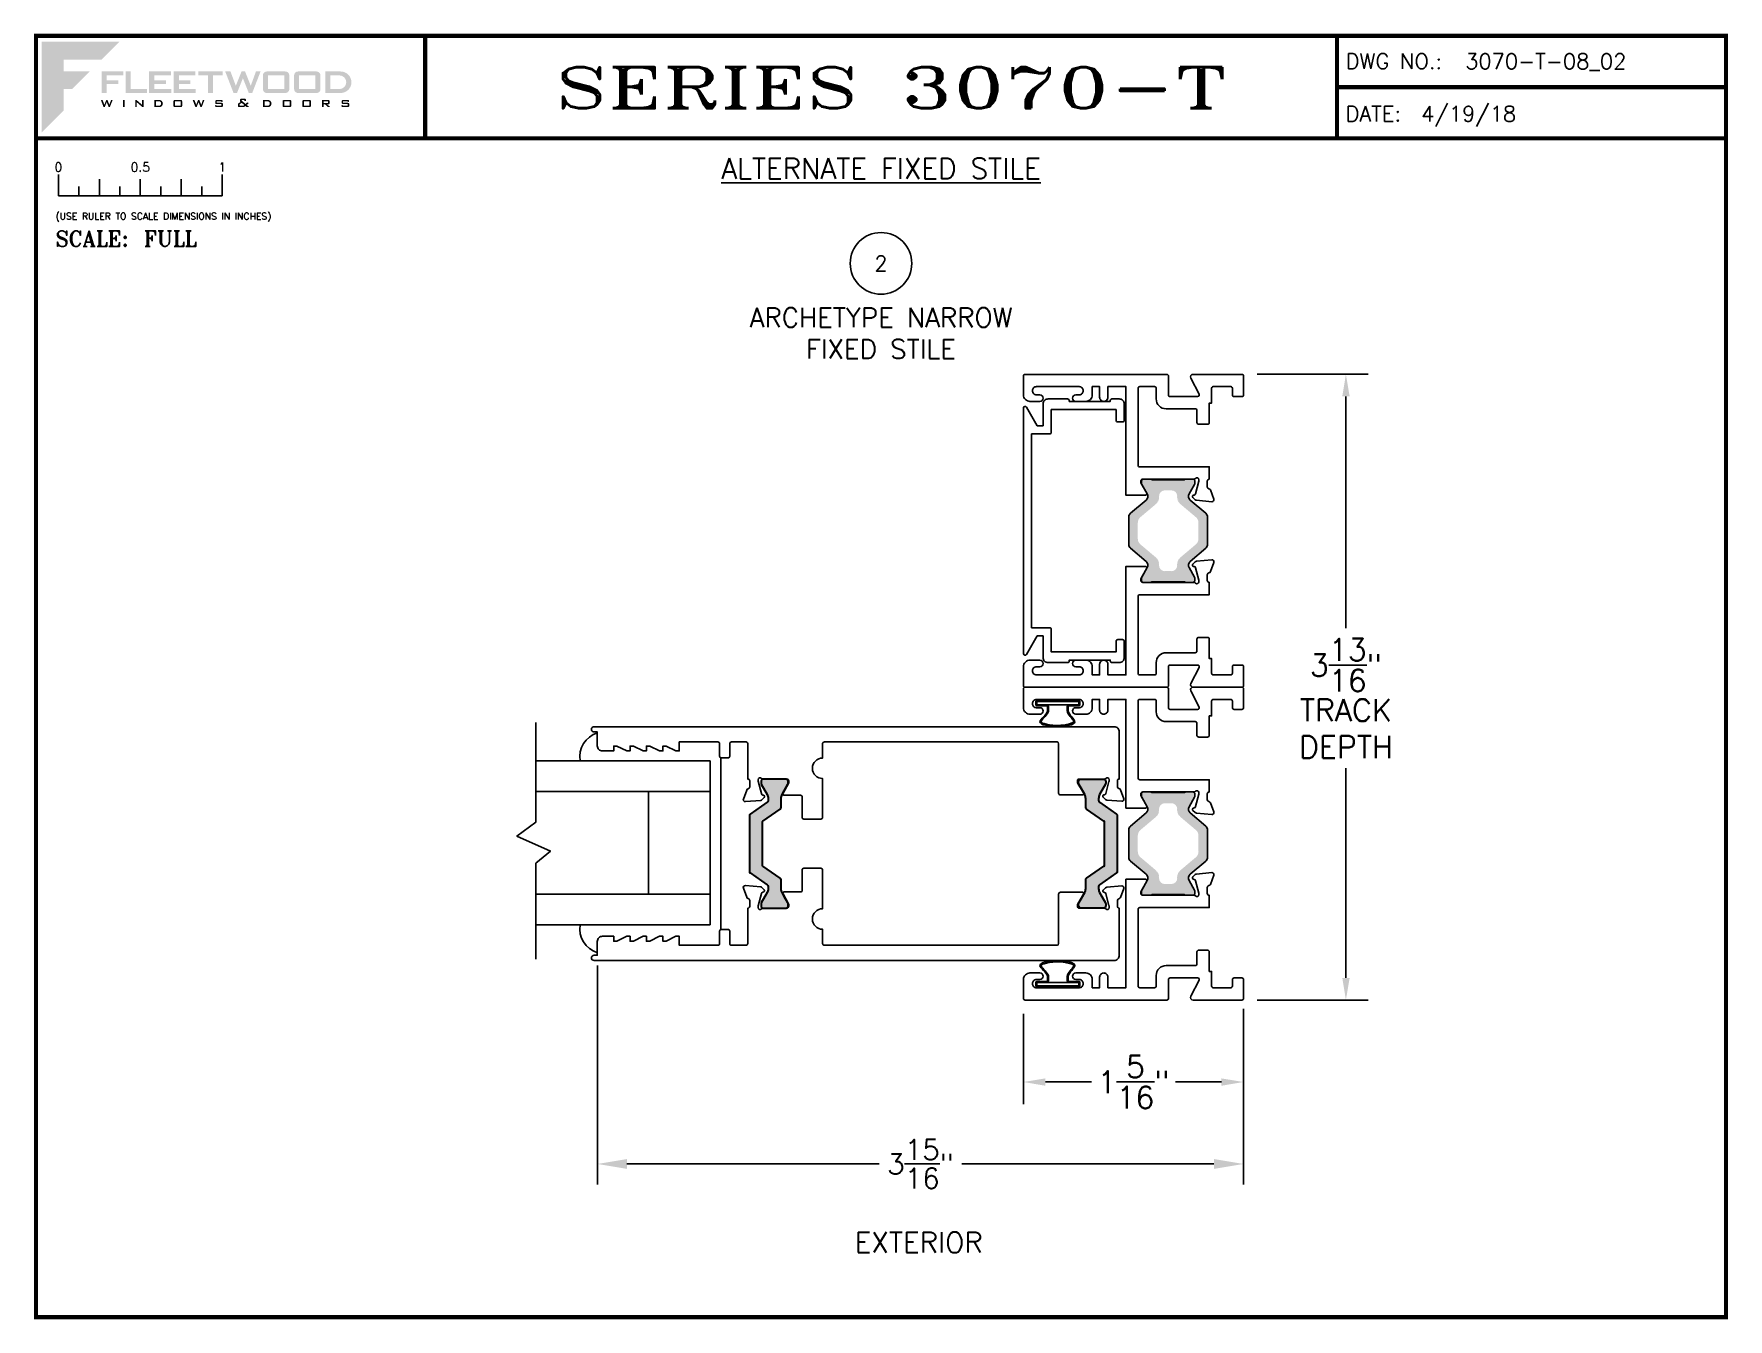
# Paper-space layout 'DETAIL 2' of a CAD drawing. Extents: x 0.1 to 10.5, y 0.1 to 7.9.
# The model-space entities are those that its viewports show. They can reach past a viewport. Long polylines and large blocks are cut down to what shows.
import ezdxf
from ezdxf.enums import TextEntityAlignment as Align

# ---------------------------------------------------------------- set-up
doc = ezdxf.new("R2010")
doc.units = 0
doc.header["$LTSCALE"] = 0.25
doc.header["$MEASUREMENT"] = 0
doc.layers.get('0').update_dxf_attribs({"linetype": 'CONTINUOUS'})
doc.layers.get('DEFPOINTS').update_dxf_attribs({"color": 1, "linetype": 'CONTINUOUS'})
for name, color, linetype in [('DIM', 7, 'CONTINUOUS'), ('ELEV_FRAME', 1, 'CONTINUOUS'), ('FRAME', 1, 'CONTINUOUS'), ('GLASS-VINYL', 7, 'CONTINUOUS'), ('SEAL', 7, 'CONTINUOUS'), ('TITLE-BLOCK', 7, 'CONTINUOUS'), ('TRACK', 7, 'CONTINUOUS'), ('VENT', 5, 'CONTINUOUS')]:
    doc.layers.add(name, color=color, linetype=linetype)
doc.layers.add('VP', color=40, linetype='CONTINUOUS', plot=False)
doc.layers.get('VP').off()
doc.styles.add('ROMANS', font='romans')
doc.styles.add('ROMANT', font='romant')
doc.styles.add('SIMPLEX-094', font='simplex.shx', dxfattribs={"height": 0.094})
doc.styles.get("Standard").update_dxf_attribs({"font": 'simplex.shx'})
doc.dimstyles.new('FULL SCALE', dxfattribs={"dimscale": 0.75, "dimtxt": 0.18, "dimasz": 0.18, "dimexe": 0.18, "dimexo": 0.125, "dimgap": 0.09, "dimtad": 0, "dimtih": 1, "dimtoh": 1, "dimdec": 4, "dimzin": 0, "dimdsep": 46, "dimlunit": 4, "dimtxsty": 'Standard', "dimcen": 0.09, "dimadec": 0, "dimazin": 0, "dimtfac": 1, "dimtdec": 4, "dimtofl": 0, "dimtmove": 0, "dimatfit": 3, "dimfxl": 0, "dimtolj": 1, "dimtzin": 0, "dimarcsym": 0})
doc.dimstyles.get("Standard").update_dxf_attribs({"dimtxt": 0.18, "dimasz": 0.18, "dimexe": 0.18, "dimexo": 0.0625, "dimgap": 0.09, "dimtad": 0, "dimtih": 1, "dimtoh": 1, "dimdec": 4, "dimzin": 0, "dimdsep": 46, "dimtxsty": 'Standard', "dimcen": 0.09, "dimadec": 0, "dimazin": 0, "dimtfac": 1, "dimtdec": 4, "dimtofl": 0, "dimtmove": 0, "dimatfit": 3, "dimfxl": 0, "dimtolj": 1, "dimtzin": 0, "dimarcsym": 0})

# ---------------------------------------------------------------- blocks, each defined once
blk = doc.blocks.new('*D78')
at = {"color": 0, "lineweight": -2}
for p, q in [((3.583, 2.238), (3.583, 0.902)), ((7.525, 1.974), (7.525, 0.902)), ((3.763, 1.027), (5.302, 1.027)), ((7.345, 1.027), (5.806, 1.027))]:
    blk.add_line(p, q, dxfattribs=at)
at = {"color": 0}
for points in [[(3.763, 1.057), (3.763, 0.997), (3.583, 1.027)], [(7.345, 1.057), (7.345, 0.997), (7.525, 1.027)]]:
    blk.add_solid(points, dxfattribs=at)
at = {"layer": 'DEFPOINTS', "color": 0}
for p in [(3.583, 2.3), (7.525, 2.037), (3.583, 1.027)]:
    blk.add_point(p, dxfattribs=at)
at = {"color": 0, "insert": (5.554, 1.027), "char_height": 0.125, "attachment_point": 5}
blk.add_mtext('\\A1;3{\\H1.000000x;\\S15/16;}"', dxfattribs=at)
blk = doc.blocks.new('Fleetwood_Logo_6-10-15')
h = blk.add_hatch(color=154)
h.dxf.hatch_style = 1
h.paths.add_polyline_path([(0.2526, -0.0017), (0.0019, -0.0017), (0.0019, -0.2942), (0.0725, -0.2236), (0.0725, -0.1535), (0.1007, -0.1535), (0.1567, -0.0976), (0.0725, -0.0976), (0.0725, -0.0596), (0.1946, -0.0596)])
h = blk.add_hatch(color=251)
h.dxf.hatch_style = 1
h.paths.add_polyline_path([(0.2487, -0.1256), (0.2112, -0.1256), (0.2112, -0.1102), (0.2647, -0.1102), (0.2647, -0.0976), (0.1946, -0.0976), (0.1946, -0.1667), (0.2112, -0.1667), (0.2112, -0.1377), (0.2487, -0.1377)])
h = blk.add_hatch(color=251)
h.dxf.hatch_style = 1
h.paths.add_polyline_path([(0.2886, -0.0976), (0.272, -0.0976), (0.272, -0.1667), (0.3401, -0.1667), (0.3401, -0.1535), (0.2886, -0.1535)])
h = blk.add_hatch(color=251)
h.dxf.hatch_style = 1
h.paths.add_polyline_path([(0.4175, -0.0976), (0.3474, -0.0976), (0.3474, -0.1667), (0.4185, -0.1667), (0.4185, -0.1534), (0.364, -0.1534), (0.364, -0.1377), (0.4015, -0.1377), (0.4015, -0.1256), (0.364, -0.1256), (0.364, -0.1102), (0.4175, -0.1102)])
h = blk.add_hatch(color=251)
h.dxf.hatch_style = 1
h.paths.add_polyline_path([(0.4965, -0.0976), (0.4264, -0.0976), (0.4264, -0.1667), (0.4975, -0.1667), (0.4975, -0.1534), (0.443, -0.1534), (0.443, -0.1377), (0.4804, -0.1377), (0.4804, -0.1256), (0.443, -0.1256), (0.443, -0.1102), (0.4965, -0.1102)])
h = blk.add_hatch(color=251)
h.dxf.hatch_style = 1
h.paths.add_polyline_path([(0.5842, -0.0976), (0.5054, -0.0976), (0.5054, -0.1102), (0.5365, -0.1102), (0.5365, -0.1667), (0.5531, -0.1667), (0.5531, -0.1102), (0.5842, -0.1102)])
h = blk.add_hatch(color=251)
h.dxf.hatch_style = 1
h.paths.add_polyline_path([(0.6089, -0.0976), (0.5921, -0.0976), (0.6188, -0.1667), (0.63, -0.1667), (0.6489, -0.1192), (0.6679, -0.1667), (0.6789, -0.1667), (0.7056, -0.0976), (0.6908, -0.0976), (0.6742, -0.1433), (0.6558, -0.0976), (0.6446, -0.0976), (0.6261, -0.1433)])
h = blk.add_hatch(color=251)
h.dxf.hatch_style = 1
h.paths.add_polyline_path([(0.7853, -0.0976), (0.726, -0.0976, 0.414214), (0.7133, -0.1102), (0.7133, -0.154, 0.414214), (0.726, -0.1667), (0.7853, -0.1667, 0.414214), (0.798, -0.154), (0.798, -0.1102, 0.414214)])
h.paths.add_polyline_path([(0.7819, -0.1102), (0.7819, -0.154), (0.7294, -0.154), (0.7294, -0.1102)], flags=16)
h = blk.add_hatch(color=251)
h.dxf.hatch_style = 1
h.paths.add_polyline_path([(0.8856, -0.0976), (0.8262, -0.0976, 0.414214), (0.8136, -0.1102), (0.8136, -0.154, 0.414214), (0.8262, -0.1667), (0.8856, -0.1667, 0.414214), (0.8982, -0.154), (0.8982, -0.1102, 0.414214)])
h.paths.add_polyline_path([(0.8822, -0.1102), (0.8822, -0.154), (0.8296, -0.154), (0.8296, -0.1102)], flags=16)
h = blk.add_hatch(color=251)
h.dxf.hatch_style = 1
h.paths.add_polyline_path([(0.9632, -0.0976), (0.914, -0.0976), (0.914, -0.1667), (0.9632, -0.1667, 1)])
h.paths.add_polyline_path([(0.9301, -0.1102), (0.9593, -0.1102, -1), (0.9593, -0.154), (0.9301, -0.154)], flags=16)
h = blk.add_hatch(color=7)
h.dxf.hatch_style = 1
h.paths.add_polyline_path([(0.2301, -0.1891), (0.2251, -0.1891), (0.2196, -0.2043), (0.2134, -0.1891), (0.2097, -0.1891), (0.2035, -0.2043), (0.1978, -0.1891), (0.1922, -0.1891), (0.2011, -0.2121), (0.2048, -0.2121), (0.2112, -0.1963), (0.2175, -0.2121), (0.2212, -0.2121)])
h = blk.add_hatch(color=7)
h.dxf.hatch_style = 1
h.paths.add_polyline_path([(0.2691, -0.1891), (0.2637, -0.1891), (0.2637, -0.2118), (0.2637, -0.2121), (0.2691, -0.2121)])
h = blk.add_hatch(color=7)
h.dxf.hatch_style = 1
h.paths.add_polyline_path([(0.3077, -0.1964), (0.3259, -0.2121), (0.3298, -0.2121), (0.3298, -0.1891), (0.325, -0.1891), (0.325, -0.2047), (0.3067, -0.1891), (0.3029, -0.1891), (0.3029, -0.2121), (0.3077, -0.2121)])
h = blk.add_hatch(color=7)
h.dxf.hatch_style = 1
h.paths.add_polyline_path([(0.3801, -0.1891), (0.3637, -0.1891), (0.3637, -0.2121), (0.3801, -0.2121, 1)])
h.paths.add_polyline_path([(0.3691, -0.2079), (0.3691, -0.1933), (0.3788, -0.1933, -1), (0.3788, -0.2079)], flags=16)
h = blk.add_hatch(color=7)
h.dxf.hatch_style = 1
h.paths.add_polyline_path([(0.4537, -0.2079), (0.4537, -0.1933, 0.414214), (0.4495, -0.1891), (0.4297, -0.1891, 0.414214), (0.4255, -0.1933), (0.4255, -0.2079, 0.414214), (0.4297, -0.2121), (0.4495, -0.2121, 0.414214)])
h.paths.add_polyline_path([(0.4308, -0.2079), (0.4308, -0.1933), (0.4484, -0.1933), (0.4484, -0.2079)], flags=16)
h = blk.add_hatch(color=7)
h.dxf.hatch_style = 1
h.paths.add_polyline_path([(0.5253, -0.1891), (0.5203, -0.1891), (0.5148, -0.2043), (0.5087, -0.1891), (0.5049, -0.1891), (0.4988, -0.2043), (0.493, -0.1891), (0.4874, -0.1891), (0.4963, -0.2121), (0.5001, -0.2121), (0.5064, -0.1963), (0.5127, -0.2121), (0.5164, -0.2121)])
h = blk.add_hatch(color=7)
h.dxf.hatch_style = 1
h.paths.add_polyline_path([(0.5801, -0.1891), (0.5643, -0.1891, 0.414214), (0.56, -0.1933), (0.56, -0.1981, 0.414214), (0.5643, -0.2024), (0.58, -0.2024), (0.58, -0.2078), (0.5637, -0.2078), (0.5637, -0.2052), (0.5591, -0.2062), (0.5591, -0.2078, 0.414214), (0.5634, -0.2121), (0.5805, -0.2121, 0.414214), (0.5848, -0.2078), (0.5848, -0.2024, 0.414214), (0.5805, -0.1982), (0.5648, -0.1982), (0.5648, -0.193), (0.5798, -0.193), (0.5798, -0.1958), (0.5843, -0.1948), (0.5843, -0.1933, 0.414214)])
h = blk.add_hatch(color=7)
h.dxf.hatch_style = 1
h.paths.add_polyline_path([(0.645, -0.1913, -0.222262), (0.6447, -0.1906), (0.6447, -0.1892), (0.6535, -0.1892), (0.6535, -0.193), (0.6587, -0.1918), (0.6587, -0.189, 0.414214), (0.6544, -0.1847), (0.6437, -0.1847, 0.414214), (0.6394, -0.189), (0.6394, -0.1922, 0.222262), (0.6407, -0.1948), (0.6415, -0.1955), (0.6345, -0.1998, 0.260684), (0.6329, -0.2027), (0.6329, -0.2078, 0.414214), (0.6372, -0.2121), (0.6514, -0.2121, 0.17577), (0.6536, -0.2113), (0.657, -0.2085), (0.6614, -0.2121), (0.6699, -0.2121), (0.6613, -0.2049), (0.6676, -0.1997), (0.6637, -0.1964), (0.6574, -0.2017)])
h.paths.add_polyline_path([(0.6532, -0.2052), (0.6509, -0.2072, -0.17577), (0.6502, -0.2074), (0.6382, -0.2074), (0.6382, -0.2033, -0.260684), (0.6387, -0.2025), (0.6451, -0.1985)], flags=16)
h = blk.add_hatch(color=7)
h.dxf.hatch_style = 1
h.paths.add_polyline_path([(0.7294, -0.1891), (0.713, -0.1891), (0.713, -0.2121), (0.7294, -0.2121, 1)])
h.paths.add_polyline_path([(0.7184, -0.2079), (0.7184, -0.1933), (0.7281, -0.1933, -1), (0.7281, -0.2079)], flags=16)
h = blk.add_hatch(color=7)
h.dxf.hatch_style = 1
h.paths.add_polyline_path([(0.8045, -0.2079), (0.8045, -0.1933, 0.414214), (0.8003, -0.1891), (0.7805, -0.1891, 0.414214), (0.7763, -0.1933), (0.7763, -0.2079, 0.414214), (0.7805, -0.2121), (0.8003, -0.2121, 0.414214)])
h.paths.add_polyline_path([(0.7816, -0.2079), (0.7816, -0.1933), (0.7992, -0.1933), (0.7992, -0.2079)], flags=16)
h = blk.add_hatch(color=7)
h.dxf.hatch_style = 1
h.paths.add_polyline_path([(0.8678, -0.2079), (0.8678, -0.1933, 0.414214), (0.8636, -0.1891), (0.8438, -0.1891, 0.414214), (0.8396, -0.1933), (0.8396, -0.2079, 0.414214), (0.8438, -0.2121), (0.8636, -0.2121, 0.414214)])
h.paths.add_polyline_path([(0.8449, -0.2079), (0.8449, -0.1933), (0.8624, -0.1933), (0.8624, -0.2079)], flags=16)
h = blk.add_hatch(color=7)
h.dxf.hatch_style = 1
h.paths.add_polyline_path([(0.9277, -0.1993), (0.9277, -0.1933, 0.414214), (0.9235, -0.1891), (0.9028, -0.1891), (0.9028, -0.2121), (0.9082, -0.2121), (0.9082, -0.2035), (0.9131, -0.2035), (0.9224, -0.2121), (0.9303, -0.2121), (0.9197, -0.2035), (0.9235, -0.2035, 0.414214)])
h.paths.add_polyline_path([(0.9082, -0.1993), (0.9082, -0.1933), (0.9214, -0.1933, -0.414214), (0.9224, -0.1943), (0.9224, -0.1983, -0.414214), (0.9214, -0.1993)], flags=16)
h = blk.add_hatch(color=7)
h.dxf.hatch_style = 1
h.paths.add_polyline_path([(0.9867, -0.1982), (0.971, -0.1982), (0.971, -0.193), (0.9859, -0.193), (0.9859, -0.1958), (0.9905, -0.1948), (0.9905, -0.1933, 0.414214), (0.9863, -0.1891), (0.9705, -0.1891, 0.414214), (0.9662, -0.1933), (0.9662, -0.1981, 0.414214), (0.9705, -0.2024), (0.9862, -0.2024), (0.9862, -0.2078), (0.9699, -0.2078), (0.9699, -0.2052), (0.9653, -0.2062), (0.9653, -0.2078, 0.414214), (0.9696, -0.2121), (0.9867, -0.2121, 0.414214), (0.991, -0.2078), (0.991, -0.2024, 0.414214)])
blk = doc.blocks.new('A-SIZE_L')
for p, q in [((8.095, 7.907), (8.095, 7.282)), ((8.095, 7.594), (10.47, 7.594)), ((0.157, 7.282), (10.47, 7.282))]:
    blk.add_line(p, q)
at = {"const_width": 0.025}
for points in [[(0.157, 7.907), (10.47, 7.907), (10.47, 0.093), (0.157, 0.093), (0.157, 7.907)], [(2.532, 7.907), (2.532, 7.282)], [(8.095, 7.907), (8.095, 7.282)], [(8.095, 7.594), (10.47, 7.594)], [(0.157, 7.282), (10.47, 7.282)]]:
    blk.add_lwpolyline(points, dxfattribs=at)
at = {"xscale": 1.898091133004928, "yscale": 1.898091133004928, "zscale": 1.898091133004928}
blk.add_blockref('Fleetwood_Logo_6-10-15', (0.188, 7.875), dxfattribs=at)
for s, style, p in [('DWG NO.:', 'SIMPLEX-094', (8.149, 7.705)), ('DATE:', 'SIMPLEX-094', (8.148, 7.385)), ('SCALE:', 'ROMANT', (0.276, 6.623))]:
    blk.add_text(s, height=0.094, dxfattribs=dict(style=style)).set_placement(p)
for tag, p, style in [('DWG_NO', (8.878, 7.705), 'SIMPLEX-094'), ('DATE', (8.609, 7.385), 'SIMPLEX-094'), ('SCALE', (0.814, 6.623), 'ROMANT')]:
    blk.add_attdef(tag, p, '', height=0.094, dxfattribs=dict(style=style))
for tag, height, style, width, p, p2 in [('DWG_NO', 0.094, 'SIMPLEX-094', 2.60233, (8.876, 7.704), (10.367, 7.704)), ('PRODUCT', 0.25, 'ROMANT', 2.260212, (3.282, 7.465), (7.345, 7.465))]:
    blk.add_attdef(tag, text='', height=height, dxfattribs=dict(style=style, width=width)).set_placement(p, p2, align=Align.FIT)
blk = doc.blocks.new('sectball')
blk.add_circle((0, 0), 0.125)
blk.add_attdef('NO', text='', height=0.062).set_placement((0, 0), align=Align.MIDDLE_CENTER)
for tag, p in [('LINE1', (0, -0.2588)), ('LINE2', (0, -0.3864)), ('LINE3', (0, -0.5214))]:
    blk.add_attdef(tag, text='', height=0.078).set_placement(p, align=Align.CENTER)
blk = doc.blocks.new('Full')
for p, q in [((0.137, -0.219), (0.137, -0.35)), ((0.262, -0.294), (0.262, -0.35)), ((0.387, -0.249), (0.387, -0.35)), ((0.512, -0.294), (0.512, -0.35)), ((0.637, -0.249), (0.637, -0.35)), ((0.762, -0.294), (0.762, -0.35)), ((0.887, -0.249), (0.887, -0.35)), ((1.012, -0.294), (1.012, -0.35)), ((1.137, -0.219), (1.137, -0.35)), ((0.137, -0.35), (1.137, -0.35))]:
    blk.add_line(p, q)
for s, p in [('0', (0.137, -0.219)), ('0.5', (0.637, -0.219)), ('1', (1.137, -0.219))]:
    blk.add_text(s, height=0.055).set_placement(p, align=Align.BOTTOM_CENTER)
at = {"style": 'ROMANS'}
blk.add_text('(USE RULER TO SCALE DIMENSIONS IN INCHES)', height=0.04115, dxfattribs=at).set_placement((0.12, -0.495))
blk = doc.blocks.new('*D152')
at = {"layer": 'DEFPOINTS', "color": 0}
for p in [(7.515, 5.843), (7.515, 2.027), (8.15, 2.027)]:
    blk.add_point(p, dxfattribs=at)
at = {"layer": 'TRACK', "color": 0, "lineweight": -2}
for p, q in [((7.609, 5.843), (8.285, 5.843)), ((8.15, 5.708), (8.15, 4.295)), ((8.15, 2.162), (8.15, 3.44)), ((7.609, 2.027), (8.285, 2.027))]:
    blk.add_line(p, q, dxfattribs=at)
at = {"layer": 'TRACK', "color": 0}
for points in [[(8.128, 5.708), (8.173, 5.708), (8.15, 5.843)], [(8.128, 2.162), (8.173, 2.162), (8.15, 2.027)]]:
    blk.add_solid(points, dxfattribs=at)
at = {"layer": 'TRACK', "color": 0, "insert": (8.15, 3.867), "char_height": 0.135, "attachment_point": 5}
blk.add_mtext('\\A1;3{\\H1.000000x;\\S13/16;}"\\PTRACK\\PDEPTH', dxfattribs=at)
blk = doc.blocks.new('*D155')
at = {"layer": 'DEFPOINTS', "color": 0}
for p in [(6.182, 2.037), (7.525, 2.037), (6.182, 1.527)]:
    blk.add_point(p, dxfattribs=at)
at = {"layer": 'TRACK', "color": 0, "lineweight": -2}
for p, q in [((6.182, 1.943), (6.182, 1.392)), ((7.525, 1.943), (7.525, 1.392)), ((6.317, 1.527), (6.597, 1.527)), ((7.39, 1.527), (7.111, 1.527))]:
    blk.add_line(p, q, dxfattribs=at)
at = {"layer": 'TRACK', "color": 0}
for points in [[(6.317, 1.549), (6.317, 1.504), (6.182, 1.527)], [(7.39, 1.549), (7.39, 1.504), (7.525, 1.527)]]:
    blk.add_solid(points, dxfattribs=at)
at = {"layer": 'TRACK', "color": 0, "insert": (6.854, 1.527), "char_height": 0.135, "attachment_point": 5}
blk.add_mtext('\\A1;1{\\H1.000000x;\\S5/16;}"', dxfattribs=at)
blk = doc.blocks.new('3710 Jamb Filler')
blk.add_lwpolyline([(-0.12, 0.774, 0.414214), (-0.15, 0.804), (-0.27, 0.804, 0.414214), (-0.28, 0.794), (-0.28, 0.789), (-0.53, 0.789), (-0.53, 0.794, 0.414214), (-0.54, 0.804), (-0.585, 0.804, 0.414214), (-0.615, 0.774), (-0.615, 0.674, 0.414214), (-0.605, 0.664), (-0.575, 0.664, 0.414214), (-0.565, 0.674), (-0.565, 0.739), (-0.17, 0.739), (-0.17, 0.601, 0.414214), (-0.16, 0.591), (-0.05, 0.591), (-0.05, -0.591), (-0.16, -0.591, 0.414214), (-0.17, -0.601), (-0.17, -0.739), (-0.565, -0.739), (-0.565, -0.674, 0.414214), (-0.575, -0.664), (-0.605, -0.664, 0.414214), (-0.615, -0.674), (-0.615, -0.774, 0.414214), (-0.585, -0.804), (-0.54, -0.804, 0.414214), (-0.53, -0.794), (-0.53, -0.789), (-0.28, -0.789), (-0.28, -0.794, 0.414214), (-0.27, -0.804), (-0.15, -0.804, 0.414214), (-0.12, -0.774), (-0.12, -0.641), (-0.084, -0.641), (-0.019, -0.754, 0.767327), (0, -0.749), (0, 0.749, 0.767327), (-0.019, 0.754), (-0.084, 0.641), (-0.12, 0.641)], format="xyb", close=True)
blk = doc.blocks.new('3711-JAMB')
h = blk.add_hatch(color=7)
h.dxf.hatch_style = 1
edge = h.paths.add_edge_path(flags=16)
edge.add_arc((-0.976, -0.753), 0.0472, -50.0002, 0, ccw=False)
edge.add_line((-0.945, -0.789), (-1.041, -0.87))
edge.add_arc((-1.011, -0.906), 0.0472, 129.9998, 180)
edge.add_line((-1.058, -0.906), (-1.058, -1.002))
edge.add_arc((-1.011, -1.002), 0.0472, 180, 230.0002)
edge.add_line((-1.041, -1.038), (-0.945, -1.119))
edge.add_arc((-0.976, -1.155), 0.0472, 0, 50.0002, ccw=False)
edge.add_line((-0.928, -1.155), (-0.928, -1.165))
edge.add_arc((-0.893, -1.165), 0.0355, 180.7985, 270)
edge.add_line((-0.893, -1.2), (-0.853, -1.2))
edge.add_arc((-0.853, -1.165), 0.0355, 270, 359.2015)
edge.add_line((-0.818, -1.165), (-0.818, -1.155))
edge.add_arc((-0.77, -1.155), 0.0472, 129.9998, 180, ccw=False)
edge.add_line((-0.801, -1.119), (-0.705, -1.038))
edge.add_arc((-0.735, -1.002), 0.0472, 309.9998, 360)
edge.add_line((-0.688, -1.002), (-0.688, -0.906))
edge.add_arc((-0.735, -0.906), 0.0472, 360, 410.0002)
edge.add_line((-0.705, -0.87), (-0.801, -0.789))
edge.add_arc((-0.77, -0.753), 0.0472, 180, 230.0002, ccw=False)
edge.add_line((-0.818, -0.753), (-0.818, -0.743))
edge.add_arc((-0.853, -0.743), 0.0355, 0.7985, 90)
edge.add_line((-0.853, -0.708), (-0.893, -0.708))
edge.add_arc((-0.893, -0.743), 0.0355, 90, 179.2015)
edge.add_line((-0.928, -0.743), (-0.928, -0.753))
edge = h.paths.add_edge_path()
edge.add_arc((-0.719, -0.744), 0.0302, 149.9999, 229.9998)
edge.add_line((-0.738, -0.767), (-0.644, -0.847))
edge.add_arc((-0.663, -0.87), 0.0302, 0, 49.9998, ccw=False)
edge.add_line((-0.633, -0.87), (-0.633, -1.038))
edge.add_arc((-0.663, -1.038), 0.0302, 310.0002, 360, ccw=False)
edge.add_line((-0.644, -1.061), (-0.738, -1.141))
edge.add_arc((-0.719, -1.164), 0.0302, 130.0002, 210.0001)
edge.add_line((-0.745, -1.179), (-0.712, -1.237))
edge.add_arc((-0.722, -1.243), 0.0119, 0, 30.0001, ccw=False)
edge.add_line((-0.71, -1.243), (-0.71, -1.257))
edge.add_arc((-0.722, -1.257), 0.0119, -89.931, 0.069, ccw=False)
edge.add_line((-0.722, -1.269), (-0.765, -1.269))
edge.add_arc((-0.765, -1.259), 0.00991, 216.8699, 270, ccw=False)
edge.add_line((-0.773, -1.265), (-0.973, -1.265))
edge.add_arc((-0.981, -1.259), 0.00991, 270, 323.1301, ccw=False)
edge.add_line((-0.981, -1.269), (-1.024, -1.269))
edge.add_arc((-1.024, -1.257), 0.0119, 180, 270, ccw=False)
edge.add_line((-1.036, -1.257), (-1.036, -1.243))
edge.add_arc((-1.024, -1.243), 0.0119, 149.9999, 180, ccw=False)
edge.add_line((-1.034, -1.237), (-1.001, -1.179))
edge.add_arc((-1.027, -1.164), 0.0302, 329.9999, 409.9998)
edge.add_line((-1.008, -1.141), (-1.102, -1.061))
edge.add_arc((-1.083, -1.038), 0.0302, 180, 229.9998, ccw=False)
edge.add_line((-1.113, -1.038), (-1.113, -0.87))
edge.add_arc((-1.083, -0.87), 0.0302, 130.0002, 180, ccw=False)
edge.add_line((-1.102, -0.847), (-1.008, -0.767))
edge.add_arc((-1.027, -0.744), 0.0302, 310.0002, 390.0001)
edge.add_line((-1.001, -0.729), (-1.034, -0.671))
edge.add_arc((-1.024, -0.665), 0.0119, 180, 210.0001, ccw=False)
edge.add_line((-1.036, -0.665), (-1.036, -0.651))
edge.add_arc((-1.024, -0.651), 0.0119, 90, 180, ccw=False)
edge.add_line((-1.024, -0.639), (-0.981, -0.639))
edge.add_arc((-0.981, -0.649), 0.00991, 36.8699, 90, ccw=False)
edge.add_line((-0.973, -0.643), (-0.773, -0.643))
edge.add_arc((-0.765, -0.649), 0.00991, 90, 143.1301, ccw=False)
edge.add_line((-0.765, -0.639), (-0.722, -0.639))
edge.add_arc((-0.722, -0.651), 0.0119, -0.069, 89.931, ccw=False)
edge.add_line((-0.71, -0.651), (-0.71, -0.665))
edge.add_arc((-0.722, -0.665), 0.0119, -30.0001, 0, ccw=False)
edge.add_line((-0.712, -0.671), (-0.745, -0.729))
for points in [[(-1.037, -0.21), (-1.039, -0.21, 0.414214), (-1.049, -0.22), (-1.049, -0.294, -0.414214), (-1.059, -0.304), (-1.114, -0.304, -0.414214), (-1.124, -0.294), (-1.124, -0.175), (-1.138, -0.175), (-1.138, -0.085, 0.414214), (-1.148, -0.075), (-1.255, -0.075, 0.414214), (-1.265, -0.085), (-1.265, -0.125, -0.414214), (-1.275, -0.135), (-1.323, -0.135, -0.414214), (-1.333, -0.125), (-1.333, -0.01, -0.414214), (-1.323, 0), (-1.026, 0, -0.546624), (-1.011, -0.023), (-1.062, -0.121, 0.546624), (-1.053, -0.135), (-0.885, -0.135, 0.414214), (-0.875, -0.125), (-0.875, -0.01, -0.414214), (-0.865, 0), (0, 0, -0.414214), (0.01, -0.01), (0.01, -0.125, -0.414214), (-0.03, -0.165), (-0.09, -0.165, -0.414214), (-0.11, -0.145, -0.414214), (-0.09, -0.125), (-0.07, -0.125, 0.414214), (-0.045, -0.1), (-0.045, -0.1, 0.414214), (-0.07, -0.075), (-0.331, -0.075, 0.414214), (-0.355, -0.1), (-0.355, -0.1, 0.414214), (-0.331, -0.125), (-0.31, -0.125, -0.414214), (-0.29, -0.145), (-0.29, -0.145, -0.414214), (-0.309, -0.165), (-0.37, -0.165, -0.414214), (-0.41, -0.125), (-0.41, -0.075), (-0.455, -0.075), (-0.455, -0.14, -0.414214), (-0.48, -0.165), (-0.48, -0.165, -0.414214), (-0.505, -0.141), (-0.505, -0.075), (-0.615, -0.075), (-0.615, -0.737), (-0.736, -0.737, -0.585524), (-0.742, -0.725), (-0.708, -0.665, 0.137872), (-0.706, -0.659), (-0.706, -0.651, 0.414214), (-0.718, -0.639), (-1.032, -0.639, -0.213422), (-1.04, -0.635, 0.6885), (-1.061, -0.643), (-1.061, -0.649, 0.065543), (-1.061, -0.652), (-1.04, -0.728, 0.267949), (-1.032, -0.736), (-1.028, -0.737, -0.57735), (-1.024, -0.751), (-1.038, -0.765, -0.176327), (-1.046, -0.768), (-1.139, -0.777, -0.548619), (-1.151, -0.761), (-1.131, -0.705, -0.263725), (-1.122, -0.698, 0.359508), (-1.112, -0.686), (-1.112, -0.651, 0.414214), (-1.124, -0.639), (-1.124, -0.564), (-0.7, -0.564, 0.414214), (-0.69, -0.554), (-0.69, -0.085, 0.414214), (-0.7, -0.075), (-0.79, -0.075, 0.414214), (-0.8, -0.085), (-0.8, -0.15, -0.414214), (-0.86, -0.21), (-1.039, -0.21)], [(-1.037, -1.698), (-1.039, -1.698, -0.414214), (-1.049, -1.688), (-1.049, -1.614, 0.414214), (-1.059, -1.604), (-1.114, -1.604, 0.414214), (-1.124, -1.614), (-1.124, -1.733), (-1.138, -1.733), (-1.138, -1.823, -0.414214), (-1.148, -1.833), (-1.255, -1.833, -0.414214), (-1.265, -1.823), (-1.265, -1.783, 0.414214), (-1.275, -1.773), (-1.323, -1.773, 0.414214), (-1.333, -1.783), (-1.333, -1.898, 0.414214), (-1.323, -1.908), (-1.026, -1.908, 0.546624), (-1.011, -1.885), (-1.062, -1.787, -0.546624), (-1.053, -1.773), (-0.885, -1.773, -0.414214), (-0.875, -1.783), (-0.875, -1.898, 0.414214), (-0.865, -1.908), (0, -1.908, 0.414214), (0.01, -1.898), (0.01, -1.783, 0.414214), (-0.03, -1.743), (-0.09, -1.743, 0.414214), (-0.11, -1.763, 0.414214), (-0.09, -1.783), (-0.07, -1.783, -0.414214), (-0.045, -1.808), (-0.045, -1.808, -0.414214), (-0.07, -1.833), (-0.331, -1.833, -0.414214), (-0.355, -1.808), (-0.355, -1.808, -0.414214), (-0.331, -1.783), (-0.31, -1.783, 0.414214), (-0.29, -1.763), (-0.29, -1.763, 0.414214), (-0.309, -1.743), (-0.37, -1.743, 0.414214), (-0.41, -1.783), (-0.41, -1.833), (-0.455, -1.833), (-0.455, -1.768, 0.414214), (-0.48, -1.743), (-0.48, -1.743, 0.414214), (-0.505, -1.767), (-0.505, -1.833), (-0.615, -1.833), (-0.615, -1.171), (-0.736, -1.171, 0.585524), (-0.742, -1.183), (-0.708, -1.243, -0.137872), (-0.706, -1.249), (-0.706, -1.257, -0.414214), (-0.718, -1.269), (-1.032, -1.269, 0.213422), (-1.04, -1.273, -0.6885), (-1.061, -1.265), (-1.061, -1.259, -0.065543), (-1.061, -1.256), (-1.04, -1.18, -0.267949), (-1.032, -1.172), (-1.028, -1.171, 0.57735), (-1.024, -1.157), (-1.038, -1.143, 0.176327), (-1.046, -1.14), (-1.139, -1.131, 0.548619), (-1.151, -1.147), (-1.131, -1.203, 0.263725), (-1.122, -1.21, -0.359508), (-1.112, -1.222), (-1.112, -1.257, -0.414214), (-1.124, -1.269), (-1.124, -1.344), (-0.7, -1.344, -0.414214), (-0.69, -1.354), (-0.69, -1.823, -0.414214), (-0.7, -1.833), (-0.79, -1.833, -0.414214), (-0.8, -1.823), (-0.8, -1.758, 0.414214), (-0.86, -1.698), (-1.039, -1.698)]]:
    blk.add_lwpolyline(points, format="xyb")
at = {"color": 7}
blk.add_lwpolyline([(-0.745, -0.729, 0.36397), (-0.738, -0.767), (-0.644, -0.847, -0.221694), (-0.633, -0.87), (-0.633, -1.038, -0.221694), (-0.644, -1.061), (-0.738, -1.141, 0.36397), (-0.745, -1.179), (-0.712, -1.237, -0.131653), (-0.71, -1.243), (-0.71, -1.257, -0.414214), (-0.722, -1.269), (-0.765, -1.269, -0.236068), (-0.773, -1.265), (-0.973, -1.265, -0.236068), (-0.981, -1.269), (-1.024, -1.269, -0.414214), (-1.036, -1.257), (-1.036, -1.243, -0.131653), (-1.034, -1.237), (-1.001, -1.179, 0.36397), (-1.008, -1.141), (-1.102, -1.061, -0.221694), (-1.113, -1.038), (-1.113, -0.87, -0.221694), (-1.102, -0.847), (-1.008, -0.767, 0.36397), (-1.001, -0.729), (-1.034, -0.671, -0.131653), (-1.036, -0.665), (-1.036, -0.651, -0.414214), (-1.024, -0.639), (-0.981, -0.639, -0.236068), (-0.973, -0.643), (-0.773, -0.643, -0.236068), (-0.765, -0.639), (-0.722, -0.639, -0.414214), (-0.71, -0.651), (-0.71, -0.665, -0.131653), (-0.712, -0.671)], format="xyb", close=True, dxfattribs=at)
blk = doc.blocks.new('3773-Lead Stile')
h = blk.add_hatch(color=7)
h.dxf.hatch_style = 1
h.paths.add_polyline_path([(0.148, 0.131, -0.244698), (0.152, 0.137), (0.258, 0.211, 0.244698), (0.263, 0.221), (0.263, 0.276, -0.131652), (0.269, 0.299), (0.282, 0.323), (0.305, 0.362, 0.131652), (0.306, 0.366), (0.306, 0.378, 0.414214), (0.29, 0.394), (0.156, 0.394, 0.414214), (0.141, 0.378), (0.141, 0.366, 0.131652), (0.142, 0.362), (0.164, 0.323), (0.178, 0.299, -0.131652), (0.184, 0.276), (0.184, 0.262, -0.244698), (0.179, 0.252), (0.075, 0.179, 0.244698), (0.07, 0.17), (0.07, -0.17, 0.244698), (0.075, -0.179), (0.179, -0.252, -0.103471), (0.182, -0.256, -0.13774), (0.184, -0.262), (0.184, -0.276, -0.131652), (0.178, -0.299), (0.142, -0.362, 0.131652), (0.141, -0.366), (0.141, -0.378, 0.414214), (0.156, -0.394), (0.29, -0.394, 0.414214), (0.306, -0.378), (0.306, -0.366, 0.137872), (0.305, -0.361), (0.305, -0.361), (0.269, -0.299, -0.131652), (0.263, -0.276), (0.263, -0.221, 0.244698), (0.258, -0.211), (0.152, -0.137, -0.244698), (0.148, -0.131)])
h = blk.add_hatch(color=7)
h.dxf.hatch_style = 1
h.paths.add_polyline_path([(2.315, 0.17, 0.244698), (2.31, 0.179), (2.206, 0.252, -0.244698), (2.2, 0.262), (2.2, 0.276, -0.131652), (2.207, 0.299), (2.22, 0.323), (2.243, 0.362, 0.131652), (2.244, 0.366), (2.244, 0.378, 0.414214), (2.228, 0.394), (2.094, 0.394, 0.414214), (2.078, 0.378), (2.078, 0.366, 0.131652), (2.08, 0.362), (2.102, 0.323), (2.115, 0.299, -0.131652), (2.122, 0.276), (2.122, 0.221, 0.244698), (2.127, 0.211), (2.233, 0.137, -0.244698), (2.236, 0.131), (2.236, -0.131, -0.244698), (2.233, -0.137), (2.127, -0.211, 0.244698), (2.122, -0.221), (2.122, -0.276, -0.131652), (2.115, -0.299), (2.08, -0.362, 0.131652), (2.078, -0.366), (2.078, -0.378, 0.414214), (2.094, -0.394), (2.228, -0.394, 0.414214), (2.244, -0.378), (2.244, -0.366, 0.131652), (2.243, -0.362), (2.207, -0.299, -0.131652), (2.2, -0.276), (2.2, -0.262, -0.13774), (2.202, -0.256, -0.103471), (2.206, -0.252), (2.31, -0.179, 0.244698), (2.315, -0.17)])
for points in [[(2.367, 0.62), (2.425, 0.62), (2.335, 0.62, 0.414214), (2.325, 0.61), (2.325, 0.394, 0.414214), (2.313, 0.382), (2.313, 0.346, 0.359508), (2.323, 0.335, -0.263725), (2.331, 0.327), (2.352, 0.272, -0.548619), (2.339, 0.256), (2.246, 0.264, -0.176327), (2.239, 0.268), (2.225, 0.282, -0.57735), (2.228, 0.295), (2.233, 0.296, 0.267949), (2.241, 0.305), (2.261, 0.38, 0.065543), (2.262, 0.383), (2.262, 0.39, 0.6885), (2.241, 0.398, -0.213422), (2.232, 0.394), (2.086, 0.394, 0.414214), (2.075, 0.382), (2.075, 0.373, 0.137872), (2.076, 0.367), (2.11, 0.307, -0.585524), (2.103, 0.295), (2.003, 0.295, 0.414214), (1.993, 0.285), (1.993, 0.16, -0.414214), (1.983, 0.15), (1.878, 0.15, -0.414214), (1.868, 0.16), (1.868, 0.397, 1), (1.868, 0.522), (1.868, 0.61, 0.414214), (1.858, 0.62), (0.438, 0.62, 0.406968), (0.428, 0.609), (0.428, 0.307, -0.414214), (0.418, 0.297), (0.282, 0.297, -0.585524), (0.276, 0.309), (0.312, 0.367, 0.137872), (0.313, 0.374), (0.313, 0.382, 0.414214), (0.302, 0.394), (0.149, 0.394, -0.213422), (0.141, 0.398, 0.6885), (0.12, 0.39), (0.12, 0.381, 0.065543), (0.121, 0.378), (0.14, 0.306, 0.267949), (0.148, 0.298), (0.153, 0.297, -0.57735), (0.156, 0.284), (0.142, 0.27, -0.176327), (0.135, 0.266), (0.043, 0.258, -0.548619), (0.031, 0.274), (0.031, 0.274), (0.051, 0.328, -0.263725), (0.06, 0.336, 0.359508), (0.069, 0.347), (0.069, 0.382, 0.414214), (0.058, 0.394), (0.058, 0.681, -0.414214), (0.089, 0.713), (3.263, 0.713, -1), (3.263, 0.681), (3.243, 0.681), (3.243, 0.596, -0.414214), (3.212, 0.565), (3.143, 0.565), (3.143, 0.595), (3.123, 0.595), (3.063, 0.565), (3.043, 0.565), (3.043, 0.595), (3.023, 0.595), (2.963, 0.565), (2.943, 0.565), (2.943, 0.595), (2.923, 0.595), (2.863, 0.565), (2.843, 0.565), (2.843, 0.595), (2.823, 0.595), (2.763, 0.565), (2.743, 0.565), (2.743, 0.62), (2.507, 0.62, 0.414214), (2.497, 0.61), (2.497, 0.533, -0.414214), (2.487, 0.523), (2.445, 0.523, -0.414214), (2.435, 0.533), (2.435, 0.61, 0.414214), (2.425, 0.62)], [(2.367, -0.62), (2.425, -0.62), (2.335, -0.62, -0.414214), (2.325, -0.61), (2.325, -0.394, -0.414214), (2.313, -0.382), (2.313, -0.346, -0.359508), (2.323, -0.335, 0.263725), (2.331, -0.327), (2.352, -0.272, 0.548619), (2.339, -0.256), (2.246, -0.264, 0.176327), (2.239, -0.268), (2.225, -0.282, 0.57735), (2.228, -0.295), (2.233, -0.296, -0.267949), (2.241, -0.305), (2.261, -0.38, -0.065543), (2.262, -0.383), (2.262, -0.39, -0.6885), (2.241, -0.398, 0.213422), (2.232, -0.394), (2.086, -0.394, -0.414214), (2.075, -0.382), (2.075, -0.373, -0.137872), (2.076, -0.367), (2.11, -0.307, 0.585524), (2.103, -0.295), (2.003, -0.295, -0.414214), (1.993, -0.285), (1.993, -0.16, 0.414214), (1.983, -0.15), (1.878, -0.15, 0.414214), (1.868, -0.16), (1.868, -0.397, -1), (1.868, -0.522), (1.868, -0.61, -0.414214), (1.858, -0.62), (0.438, -0.62, -0.406968), (0.428, -0.609), (0.428, -0.307, 0.414214), (0.418, -0.297), (0.282, -0.297, 0.585524), (0.276, -0.309), (0.312, -0.367, -0.137872), (0.313, -0.374), (0.313, -0.382, -0.414214), (0.302, -0.394), (0.149, -0.394, 0.213422), (0.141, -0.398, -0.6885), (0.12, -0.39), (0.12, -0.381, -0.065543), (0.121, -0.378), (0.14, -0.306, -0.267949), (0.148, -0.298), (0.153, -0.297, 0.57735), (0.156, -0.284), (0.142, -0.27, 0.176327), (0.135, -0.266), (0.043, -0.258, 0.548619), (0.031, -0.274), (0.031, -0.274), (0.051, -0.328, 0.263725), (0.06, -0.336, -0.359508), (0.069, -0.347), (0.069, -0.382, -0.414214), (0.058, -0.394), (0.058, -0.681, 0.414214), (0.089, -0.713), (3.263, -0.713, 1), (3.263, -0.681), (3.243, -0.681), (3.243, -0.596, 0.414214), (3.212, -0.565), (3.143, -0.565), (3.143, -0.595), (3.123, -0.595), (3.063, -0.565), (3.043, -0.565), (3.043, -0.595), (3.023, -0.595), (2.963, -0.565), (2.943, -0.565), (2.943, -0.595), (2.923, -0.595), (2.863, -0.565), (2.843, -0.565), (2.843, -0.595), (2.823, -0.595), (2.763, -0.565), (2.743, -0.565), (2.743, -0.62), (2.507, -0.62, -0.414214), (2.497, -0.61), (2.497, -0.533, 0.414214), (2.487, -0.523), (2.445, -0.523, 0.414214), (2.435, -0.533), (2.435, -0.61, -0.414214), (2.425, -0.62)]]:
    blk.add_lwpolyline(points, format="xyb")
at = {"color": 7, "lineweight": 30}
for points in [[(0.148, 0.131), (0.148, -0.131, 0.244698), (0.152, -0.137), (0.258, -0.211, -0.244698), (0.263, -0.221), (0.263, -0.276, 0.131652), (0.269, -0.299), (0.305, -0.362, -0.131652), (0.306, -0.366), (0.306, -0.378, -0.414214), (0.29, -0.394), (0.156, -0.394, -0.414214), (0.141, -0.378), (0.141, -0.366, -0.131652), (0.142, -0.362), (0.178, -0.299, 0.131652), (0.184, -0.276), (0.184, -0.262, 0.13774), (0.182, -0.256, 0.103471), (0.179, -0.252), (0.075, -0.179, -0.244698), (0.07, -0.17), (0.07, 0.17, -0.244698), (0.075, 0.179), (0.179, 0.252, 0.244698), (0.184, 0.262), (0.184, 0.276, 0.131652), (0.178, 0.299), (0.164, 0.323), (0.142, 0.362, -0.131652), (0.141, 0.366), (0.141, 0.378, -0.414214), (0.156, 0.394), (0.29, 0.394, -0.414214), (0.306, 0.378), (0.306, 0.366, -0.131652), (0.305, 0.362), (0.282, 0.323), (0.269, 0.299, 0.131652), (0.263, 0.276), (0.263, 0.221, -0.244698), (0.258, 0.211), (0.152, 0.137, 0.244698)], [(2.236, 0.131), (2.236, -0.131, -0.244698), (2.233, -0.137), (2.127, -0.211, 0.244698), (2.122, -0.221), (2.122, -0.276, -0.131652), (2.115, -0.299), (2.08, -0.362, 0.131652), (2.078, -0.366), (2.078, -0.378, 0.414214), (2.094, -0.394), (2.228, -0.394, 0.414214), (2.244, -0.378), (2.244, -0.366, 0.131652), (2.243, -0.362), (2.207, -0.299, -0.131652), (2.2, -0.276), (2.2, -0.262, -0.13774), (2.202, -0.256, -0.103471), (2.206, -0.252), (2.31, -0.179, 0.244698), (2.315, -0.17), (2.315, 0.17, 0.244698), (2.31, 0.179), (2.206, 0.252, -0.244698), (2.2, 0.262), (2.2, 0.276, -0.131652), (2.207, 0.299), (2.22, 0.323), (2.243, 0.362, 0.131652), (2.244, 0.366), (2.244, 0.378, 0.414214), (2.228, 0.394), (2.094, 0.394, 0.414214), (2.078, 0.378), (2.078, 0.366, 0.131652), (2.08, 0.362), (2.102, 0.323), (2.115, 0.299, -0.131652), (2.122, 0.276), (2.122, 0.221, 0.244698), (2.127, 0.211), (2.233, 0.137, -0.244698)]]:
    blk.add_lwpolyline(points, format="xyb", close=True, dxfattribs=at)
blk = doc.blocks.new('*U195')
for points in [[(-0.135, 0.031), (-0.135, 0.013, 0.414214), (-0.128, 0.006), (0.035, 0.006)], [(-0.129, 0.028), (-0.129, 0.016, 0.414214), (-0.126, 0.012), (0.126, 0.012, 0.414214), (0.129, 0.016), (0.129, 0.028)], [(-0.07, 0.038, 0.414214), (-0.063, 0.045), (-0.063, 0.068)], [(-0.035, 0.006), (-0.035, 0), (0.035, 0), (0.041, 0.006), (0.128, 0.006, 0.414214), (0.135, 0.013), (0.135, 0.031)]]:
    blk.add_lwpolyline(points, format="xyb")
blk.add_lwpolyline([(0.041, 0.012), (0.035, 0.006), (0.035, 0.012)])
for points, knots in [([(-0.063, 0.068), (-0.067, 0.094), (-0.147, 0.149), (0, 0.171), (0.157, 0.149), (0.067, 0.094), (0.063, 0.068)], [0, 0, 0, 0, 0.0788466, 0.167942, 0.2570375, 0.335884, 0.335884, 0.335884, 0.335884]), ([(-0.057, 0.069), (-0.061, 0.094), (-0.088, 0.115), (-0.1, 0.138), (-0.099, 0.14), (0, 0.169), (0.095, 0.146), (0.102, 0.14), (0.104, 0.135), (0.1, 0.128), (0.083, 0.109), (0.072, 0.098), (0.061, 0.081), (0.058, 0.075), (0.057, 0.069)], [2.5712303, 2.5712303, 2.5712303, 2.5712303, 2.6347872, 2.6347872, 2.6774866, 2.6774866, 2.7903183, 2.8239397, 2.8239397, 2.8575611, 2.8575611, 2.8911826, 2.8911826, 2.9071143, 2.9071143, 2.9071143, 2.9071143])]:
    blk.add_open_spline(points, degree=3, knots=knots)
for points, weights, degree, knots in [([(-0.135, 0.031), (-0.135, 0.038), (-0.128, 0.038), (-0.099, 0.038), (-0.07, 0.038)], [1, 0.707106873747, 1, 1, 1], 2, [0, 0, 0, 1.570796, 1.570796, 2.570796, 2.570796, 2.570796]), ([(-0.129, 0.028), (-0.129, 0.03), (-0.128, 0.031), (-0.127, 0.032), (-0.126, 0.032), (-0.028, 0.032), (0.07, 0.032), (0.098, 0.032), (0.126, 0.032), (0.129, 0.032), (0.129, 0.028)], [1, 0.923879507465, 1, 0.923879507465, 1, 1, 1, 1, 1, 0.707106873747, 1], 2, [0, 0, 0, 0.785398, 0.785398, 1.570797, 1.570797, 2.570797, 2.570797, 3.570797, 3.570797, 5.141593, 5.141593, 5.141593]), ([(0.07, 0.038), (0.089, 0.038), (0.109, 0.038), (0.128, 0.038), (0.13, 0.038), (0.132, 0.037), (0.133, 0.036)], [1, 1, 1, 1, 0.949253004976, 0.949253004976, 1], 3, [2.90668, 2.90668, 2.90668, 2.90668, 3.90668, 3.90668, 3.90668, 4.692079, 4.692079, 4.692079, 4.692079])]:
    blk.add_rational_spline(points, weights, degree=degree, knots=knots)
for points, weights in [([(-0.07, 0.032), (-0.062, 0.032), (-0.057, 0.037), (-0.057, 0.045)], [1, 0.804737854124, 0.804737854124, 1]), ([(0.057, 0.045), (0.057, 0.042), (0.058, 0.038), (0.061, 0.036)], [1, 0.94925295377, 0.94925295377, 1]), ([(0.061, 0.036), (0.063, 0.033), (0.067, 0.032), (0.07, 0.032)], [1, 0.94925295377, 0.94925295377, 1]), ([(0.063, 0.045), (0.063, 0.041), (0.066, 0.038), (0.07, 0.038)], [1, 0.804737854124, 0.804737854124, 1]), ([(0.133, 0.036), (0.134, 0.035), (0.135, 0.033), (0.135, 0.031)], [1, 0.949253004976, 0.949253004976, 1])]:
    blk.add_rational_spline(points, weights, degree=3)
for points in [[(-0.057, 0.068), (-0.057, 0.069), (-0.057, 0.069), (-0.057, 0.069)], [(-0.057, 0.045), (-0.057, 0.053), (-0.057, 0.061), (-0.057, 0.068)], [(0.057, 0.069), (0.057, 0.069), (0.057, 0.069), (0.057, 0.068)], [(0.057, 0.068), (0.057, 0.061), (0.057, 0.053), (0.057, 0.045)], [(0.063, 0.068), (0.063, 0.06), (0.063, 0.053), (0.063, 0.045)]]:
    blk.add_open_spline(points, degree=3)

msp = doc.modelspace()

# ---------------------------------------------------------------- linework, layer by layer
at = {"layer": 'GLASS-VINYL'}
for p, q in [((12.0729, 8.52293), (13.13666, 8.52293)), ((13.13666, 7.52293), (13.13666, 8.52293)), ((13.20166, 7.4945), (13.20166, 8.54117)), ((12.0729, 8.33543), (13.13666, 8.33543)), ((12.76166, 7.71043), (12.76166, 8.33543)), ((12.0729, 7.71043), (13.13666, 7.71043)), ((12.0729, 7.52293), (13.13666, 7.52293))]:
    msp.add_line(p, q, dxfattribs=at)
msp.add_lwpolyline([(12.0729, 8.75644), (12.0729, 8.14793), (11.95866, 8.06367), (12.16254, 7.97221), (12.0729, 7.89793), (12.0729, 7.31285)], dxfattribs=at)
for centre, start, end in [((12.49473, 8.54746), 107.354231, 189.24028), ((12.49473, 7.4984), 170.75972, 252.645769)]:
    msp.add_arc(centre, 0.15276, start, end, dxfattribs=at)

# ---------------------------------------------------------------- block references
at = {"layer": 'ELEV_FRAME', "extrusion": (0, 0, -1), "xscale": -1, "zscale": -1, "rotation": 180}
msp.add_blockref('3711-JAMB', (-15.05903, 7.06383), dxfattribs=at)
at = {"layer": 'FRAME', "rotation": 180}
for name, p in [('3711-JAMB', (15.05903, 8.97183)), ('3710 Jamb Filler', (15.04903, 9.92583))]:
    msp.add_blockref(name, p, dxfattribs=at)
at = {"layer": 'SEAL', "rotation": 180}
msp.add_blockref('*U195', (15.25903, 8.89683), dxfattribs=at)
at = {"layer": 'SEAL', "xscale": -1}
msp.add_blockref('*U195', (15.25903, 7.13883), dxfattribs=at)
at = {"layer": 'VENT', "rotation": 180}
msp.add_blockref('3773-Lead Stile', (15.69192, 8.01783), dxfattribs=at)

psp = doc.layouts.new('DETAIL 2')

# ---------------------------------------------------------------- block references
at = {"layer": 'DIM', "xscale": 1.504, "yscale": 1.504, "zscale": 1.504}
psp.add_blockref('sectball', (5.31325, 6.51954), dxfattribs=at).add_auto_attribs({'NO': '2', 'LINE1': 'ARCHETYPE NARROW', 'LINE2': 'FIXED STILE'})
at = {"layer": 'TITLE-BLOCK'}
ref = psp.add_blockref('A-SIZE_L', (0, 0), dxfattribs=at)
ref.add_attrib('DATE', '4/19/18', (8.60916, 7.38469), dxfattribs={"layer": '0', "height": 0.094, "style": 'SIMPLEX-094'})
ref.add_attrib('SCALE', 'FULL', (0.81442, 6.62314), dxfattribs={"layer": '0', "height": 0.094, "style": 'ROMANT'})
ref.add_attrib('PRODUCT', 'SERIES 3070-T', dxfattribs={"layer": '0', "height": 0.25, "style": 'ROMANT', "width": 1.324706}).set_placement((3.32575, 7.46527), (7.42603, 7.46527), align=Align.FIT)
ref.add_attrib('DWG_NO', '3070-T-08_02', (8.87809, 7.70479), dxfattribs={"layer": '0', "height": 0.094, "style": 'SIMPLEX-094'})
psp.add_blockref('Full', (0.15675, 7.2815), dxfattribs=at)

# ---------------------------------------------------------------- texts
at = {"layer": 'DIM'}
psp.add_text('EXTERIOR', height=0.125, dxfattribs=at).set_placement((5.54337, 0.48628), align=Align.CENTER)
at = {"layer": 'DIM', "insert": (5.31325, 7.09855), "char_height": 0.125, "width": 5.1807452, "attachment_point": 5}
psp.add_mtext('{\\LALTERNATE FIXED STILE}', dxfattribs=at)

# ---------------------------------------------------------------- dimensions: what is measured, and where the dimension line sits
dim = psp.add_linear_dim(base=(3.58255, 1.02675), p1=(7.52542, 2.03675), p2=(3.58255, 2.30005), dimstyle='Standard', override={"dimtxt": 0.125, "dimexe": 0.125, "dimgap": 0.062, "dimtoh": 0, "dimlunit": 5, "dimpost": '"'})
dim.commit()
dim.dimension.update_dxf_attribs({"geometry": '*D78', "text_midpoint": (5.55398, 1.02675)})
at = {"layer": 'TRACK'}
dim = psp.add_linear_dim(base=(8.15042, 2.02675), p1=(7.51542, 5.84275), p2=(7.51542, 2.02675), angle=90, text='<>\\PTRACK\\PDEPTH', dimstyle='FULL SCALE', dxfattribs=at)
dim.commit()
dim.dimension.update_dxf_attribs({"geometry": '*D152', "text_midpoint": (8.15042, 3.86725), "dimtype": 160})
dim = psp.add_linear_dim(base=(6.18242, 1.52675), p1=(7.52542, 2.03675), p2=(6.18242, 2.03675), dimstyle='FULL SCALE', dxfattribs=at)
dim.commit()
dim.dimension.update_dxf_attribs({"geometry": '*D155', "text_midpoint": (6.85392, 1.52675)})

# ---------------------------------------------------------------- viewports
at = {"layer": 'VP'}
psp.add_viewport(center=(5.38528, 3.90357), size=(5.25331, 4.1877199), view_center_point=(14.2519, 8.94065), view_height=4.1877199, dxfattribs=at)

doc.saveas('drawing.dxf')
